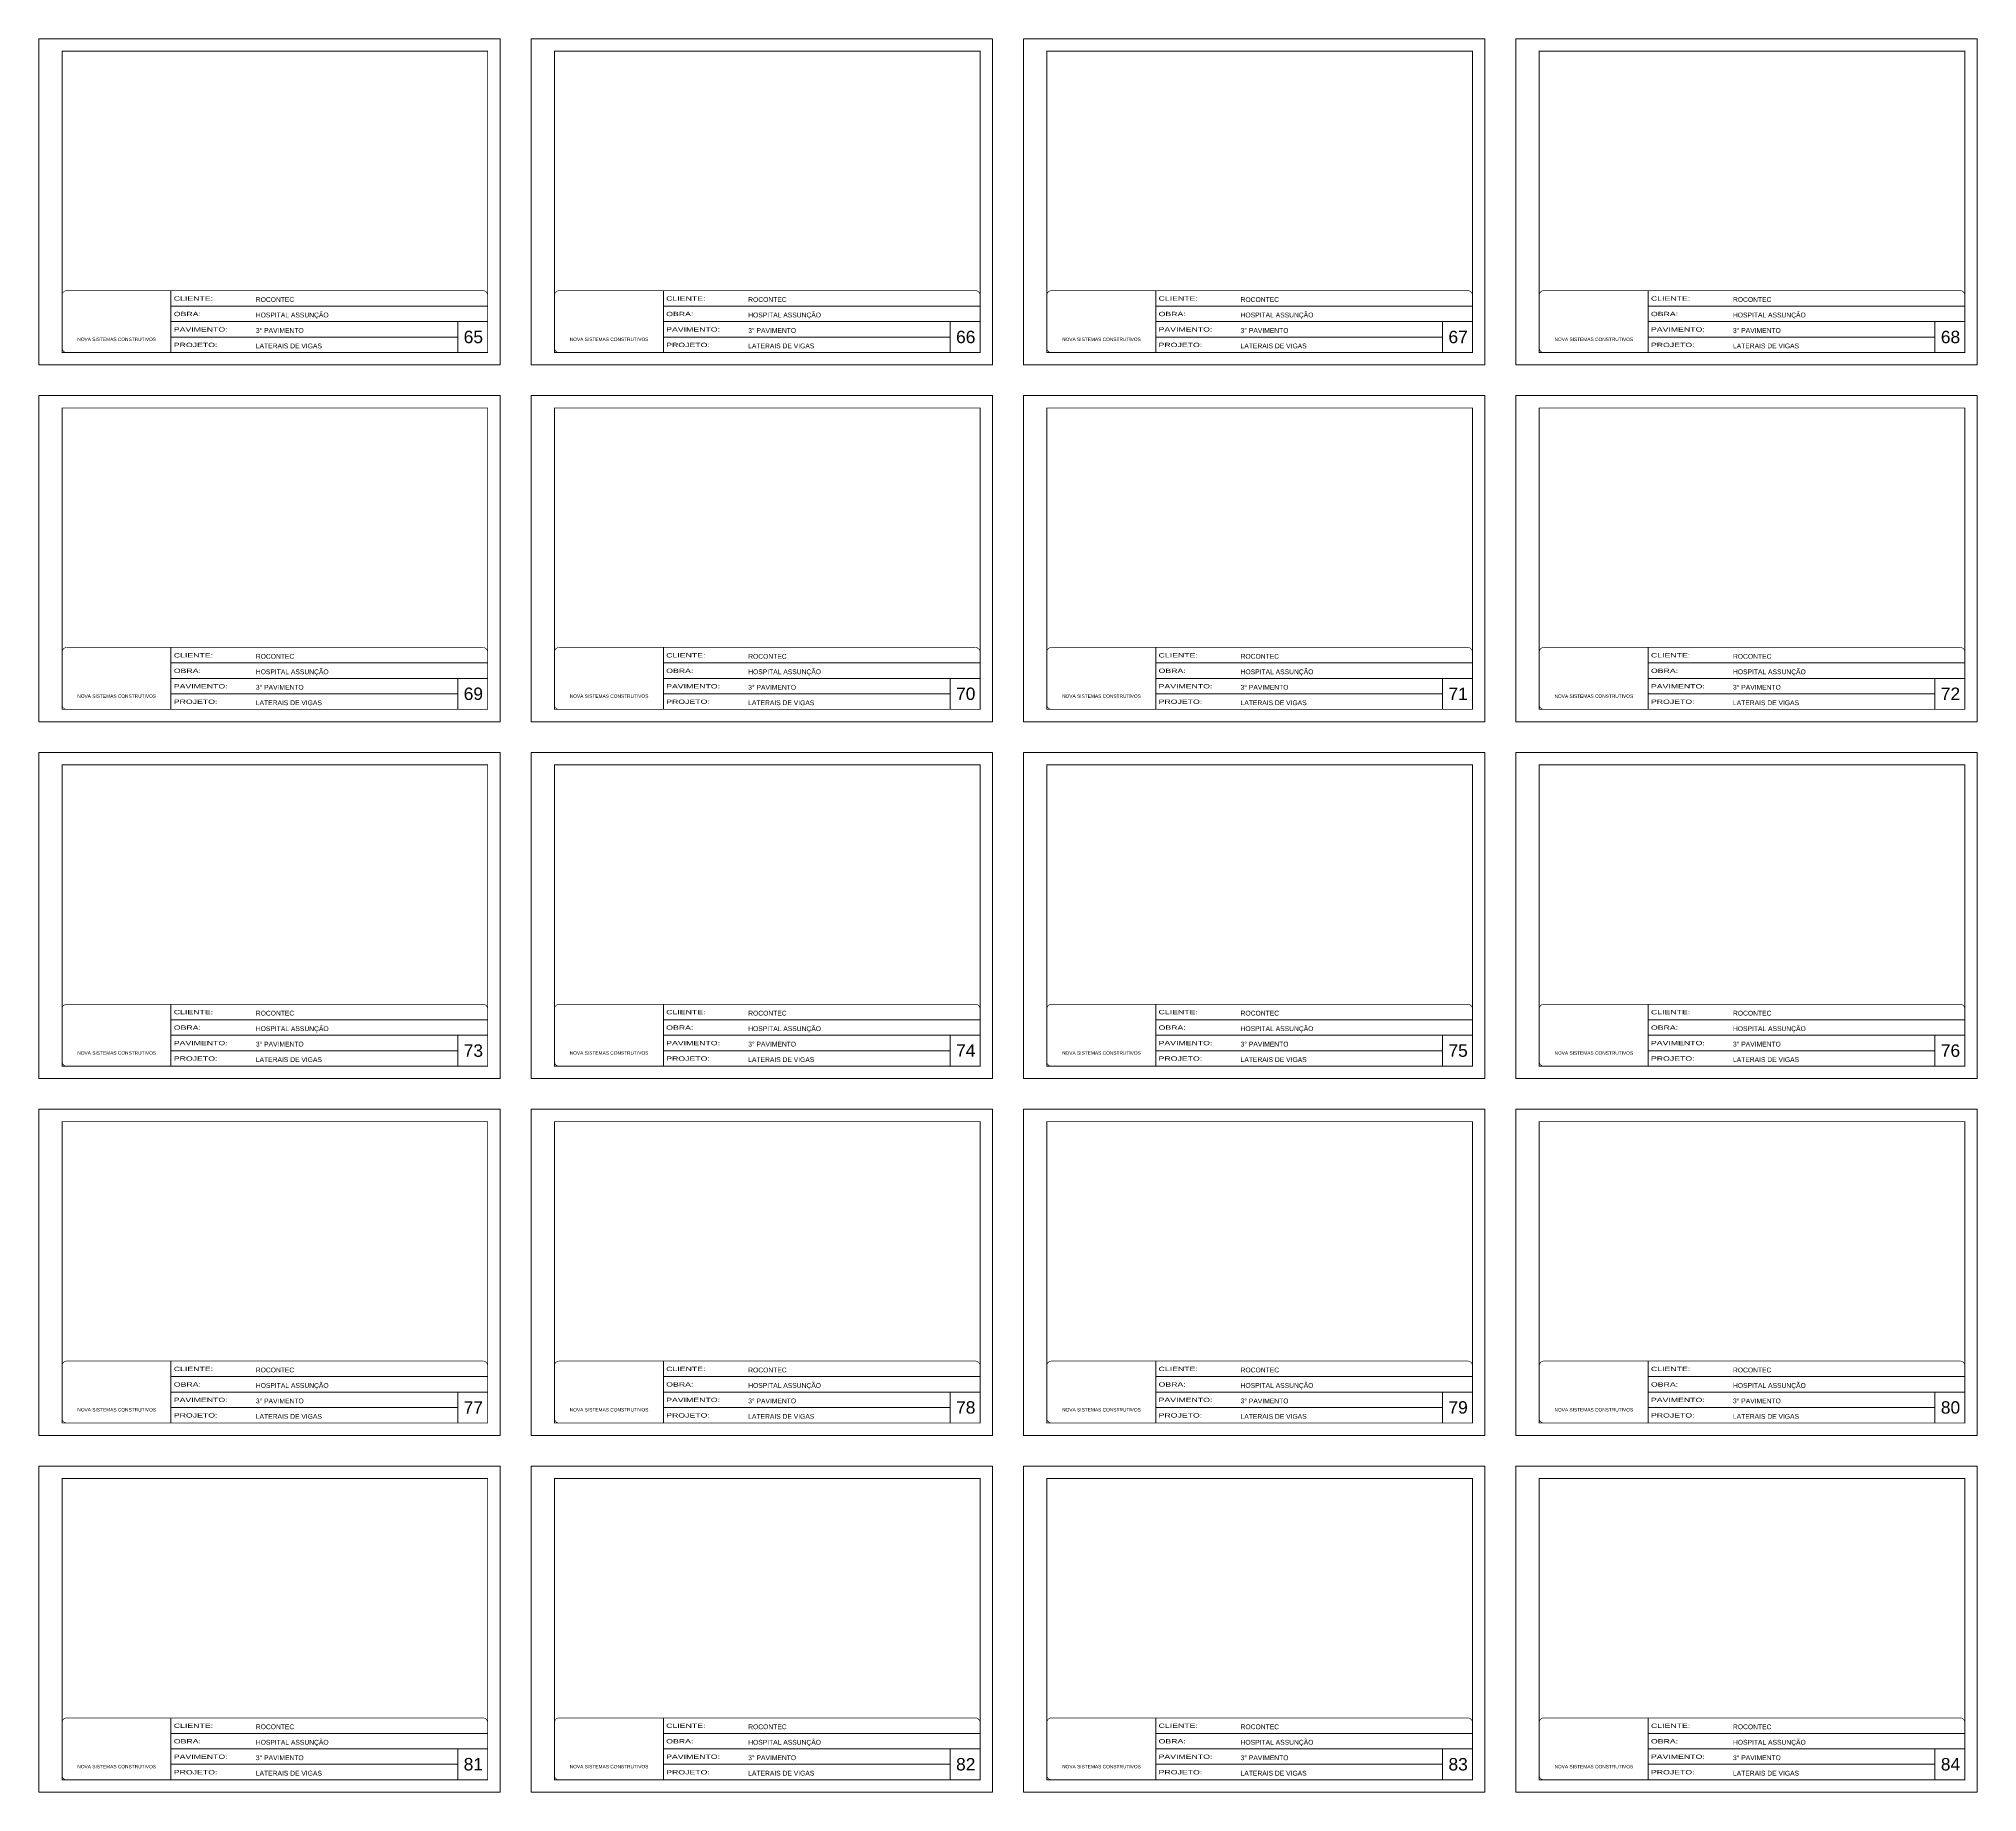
# Model space of a CAD drawing. Extents: x -21493 to -15213, y -12134 to 11887.
# Drawn here: x -21493 to -15253, y -12134 to -6490 of the extents above; entities that cross this region are included whole.
import ezdxf

# ---------------------------------------------------------------- set-up
doc = ezdxf.new("R2010")
doc.units = 0
doc.linetypes.add('CONTINUO', pattern=[0])
doc.linetypes.add('DASHED', pattern=[0.75, 0.5, -0.25])
for name, color, linetype, lineweight in [('CARIMBO', 255, 'Continuous', 9), ('Folhas', 255, 'Continuous', 9), ('SARRAFO DE PRESSAO', 251, 'DASHED', 9)]:
    doc.layers.add(name, color=color, linetype=linetype, lineweight=lineweight)
doc.styles.add('ARIAL', font='arial.ttf')
doc.styles.add('Tecnologia', font='')
doc.styles.get('Tecnologia').set_extended_font_data('Forgotten Futurist')

# ---------------------------------------------------------------- blocks, each defined once
blk = doc.blocks.new('9999999999')
at = {"color": 30, "linetype": 'CONTINUO'}
for p, q in [((98564.6, 34230.2), (98564.6, 34429.4)), ((98564.6, 34379.6), (99584, 34379.6)), ((98564.6, 34329.8), (99488, 34329.8)), ((99584, 34329.8), (99488, 34329.8)), ((99488, 34329.8), (99488, 34230.2)), ((98564.6, 34280), (99488, 34280))]:
    blk.add_line(p, q, dxfattribs=at)
at = {"color": 30, "linetype": 'CONTINUO', "const_width": 2}
blk.add_lwpolyline([(99584, 34230.2), (99584, 34414.4, 0.414214), (99569, 34429.4), (98229, 34429.4, 0.414214), (98214, 34414.4), (98214, 34245.2, 0.414214), (98229, 34230.2), (99584, 34230.2)], format="xyb", dxfattribs=at)
at = {"layer": 'Folhas'}
blk.add_lwpolyline([(98139, 34190.2), (99624, 34190.2), (99624, 35240.2), (98139, 35240.2)], close=True, dxfattribs=at)
at = {"layer": 'Folhas', "color": 30, "const_width": 3}
blk.add_lwpolyline([(98214, 34230.2), (99584, 34230.2), (99584, 35200.2), (98214, 35200.2)], close=True, dxfattribs=at)
at = {"color": 7, "linetype": 'Continuous', "ltscale": 5, "style": 'ARIAL'}
for s, height, p in [('ROCONTEC', 15.48, (98837.7, 34393.1)), ('HOSPITAL ASSUNÇÃO', 15.483, (98837.7, 34343.3)), ('NOVA SISTEMAS CONSTRUTIVOS', 11.059, (98263.2, 34267.2)), ('3° PAVIMENTO', 15.483, (98837.7, 34293.5)), ('LATERAIS DE VIGAS', 15.483, (98837.7, 34243.7))]:
    blk.add_text(s, height=height, dxfattribs=at).set_placement(p)
at = {"layer": 'Folhas', "color": 7, "style": 'Tecnologia', "width": 1.5}
for s, p in [('CLIENTE:', (98573.7, 34397.2)), ('OBRA:', (98573.7, 34347.3)), ('PAVIMENTO:', (98573.7, 34297.5)), ('PROJETO:', (98573.7, 34247.7))]:
    blk.add_text(s, height=14, dxfattribs=at).set_placement(p)

msp = doc.modelspace()

# ---------------------------------------------------------------- block references
at = {"layer": 'SARRAFO DE PRESSAO', "color": 6, "linetype": 'ByBlock'}
for p in [(-119632.39, -41730.17), (-118047.39, -41730.17), (-116462.39, -41730.17), (-114877.39, -41730.17), (-119632.39, -42878.75), (-118047.39, -42878.75), (-116462.39, -42878.75), (-114877.39, -42878.75), (-119632.39, -44027.32), (-118047.39, -44027.32), (-116462.39, -44027.32), (-114877.39, -44027.32), (-119632.39, -45175.9), (-118047.39, -45175.9), (-116462.39, -45175.9), (-114877.39, -45175.9), (-119632.39, -46324.47), (-118047.39, -46324.47), (-116462.39, -46324.47), (-114877.39, -46324.47)]:
    msp.add_blockref('9999999999', p, dxfattribs=at)

# ---------------------------------------------------------------- texts
at = {"layer": 'CARIMBO', "style": 'ARIAL'}
for s, p in [('65', (-20125.55, -7469.82)), ('66', (-18540.55, -7469.82)), ('67', (-16955.55, -7469.82)), ('68', (-15370.55, -7469.82)), ('69', (-20125.55, -8618.4)), ('70', (-18540.55, -8618.4)), ('71', (-16955.55, -8618.4)), ('72', (-15370.55, -8618.4)), ('73', (-20125.55, -9766.97)), ('74', (-18540.55, -9766.97)), ('75', (-16955.55, -9766.97)), ('76', (-15370.55, -9766.97)), ('77', (-20125.55, -10915.55)), ('78', (-18540.55, -10915.55)), ('79', (-16955.55, -10915.55)), ('80', (-15370.55, -10915.55)), ('81', (-20125.55, -12064.12)), ('82', (-18540.55, -12064.12)), ('83', (-16955.55, -12064.12)), ('84', (-15370.55, -12064.12))]:
    msp.add_text(s, height=40, dxfattribs=at).set_placement(p)

doc.saveas('drawing.dxf')
